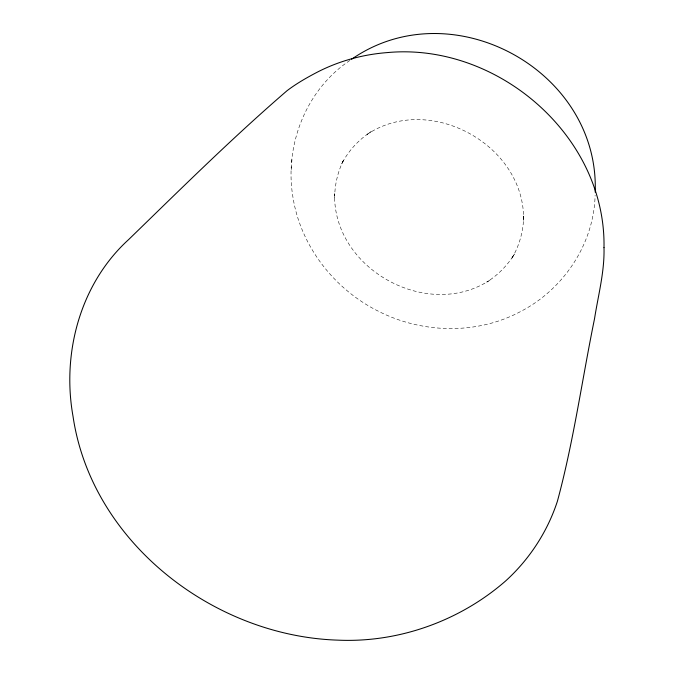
<?xml version="1.0" encoding="UTF-8"?>
<svg xmlns="http://www.w3.org/2000/svg" width="674" height="674" viewBox="0 0 674 674"><rect width="100%" height="100%" fill="white"/><g stroke="black" fill="none" stroke-linecap="round" stroke-linejoin="round"><path stroke-width="0.51" stroke-dasharray="3.37 2.53" d="M349.899 60.449C305.912 89.676 284.142 145.744 292.963 197.28C300.697 246.482 334.641 289.694 379.024 311.548C423.07 333.798 478.009 334.852 521.634 310.975C564.054 288.598 593.946 243.609 595.117 195.292M291.286 169.587L291.488 166.604M291.732 162.67L291.943 159.62M523.656 216.084L523.563 221.207C525.939 145.474 429.953 92.38 367.001 134.455L371.239 131.624C358.703 139.628 348.281 150.934 341.516 164.195L343.85 159.553C337.834 171.365 334.717 184.592 334.666 197.836L334.616 193.708C332.72 268.833 427.56 321.287 490.242 279.912L486.754 282.094C497.968 275.043 507.547 265.396 514.388 254.039L511.743 258.504C519.41 245.757 523.496 230.946 523.656 216.084"/><path stroke-width="1.01" d="M595.193 192.157C599.607 70.315 451.673 -10.337 351.601 59.245M603.997 247.653C604.645 271.689 598.226 295.102 594.544 318.659C582.1 379.445 573.65 441.259 557.415 501.203C547.482 531.668 529.427 559.344 505.719 580.878C460.005 620.838 398.797 642.861 338.028 640.148C213.751 636.239 91.597 542.393 73.036 416.406C61.671 352.999 80.273 283.552 128.658 239.548C180.657 189.091 232.227 137.934 287.132 90.636C296.147 83.812 305.937 78.133 315.929 72.876C337.969 61.258 362.435 54.493 387.247 52.589C496.932 42.294 606.061 135.651 603.997 247.653"/></g></svg>
